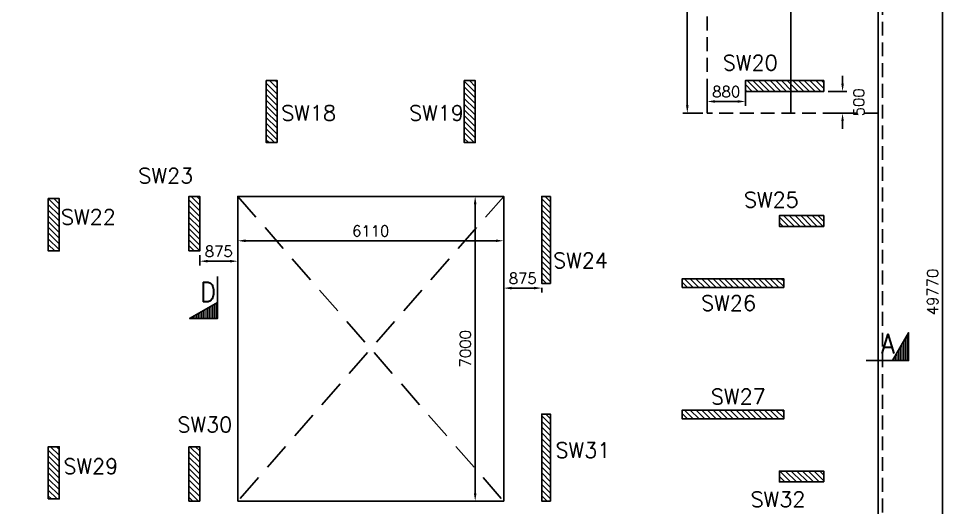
# Model space of a CAD drawing. Extents: x 493682 to 1244665, y -124941 to -2846.
# Drawn here: x 591254 to 612666, y -36147 to -24920 of the extents above; entities that cross this region are included whole.
import ezdxf

# ---------------------------------------------------------------- set-up
doc = ezdxf.new("R2010")
doc.units = 0
doc.header["$MEASUREMENT"] = 0
doc.header["$PDMODE"] = 34
doc.header["$PDSIZE"] = 50
doc.linetypes.add('HIDDEN', pattern=[9.525, 6.35, -3.175])
for name, color, linetype in [('001 TOP VERTICAL STEEL', 183, 'Continuous'), ('001 Y.DIR', 92, 'Continuous'), ('04 FOOTING', 2, 'Continuous'), ('16 SECT-MKD', 1, 'Continuous'), ('16 SECT-NO', 1, 'Continuous'), ('18 COL. TEXT', 1, 'Continuous'), ('19 COLUMN', 1, 'Continuous'), ('22222', 63, 'Continuous'), ('25 hatch', 8, 'Continuous'), ('26 HT (PCC)', 8, 'Continuous')]:
    doc.layers.add(name, color=color, linetype=linetype)
doc.styles.add('ROMAND', font='simplex.shx', dxfattribs={"width": 0.85})
doc.styles.add('ROMANS', font='simplex.shx')
doc.dimstyles.get("Standard").update_dxf_attribs({"dimscale": 100, "dimtxt": 2.5, "dimasz": 1.8, "dimexe": 1, "dimexo": 1, "dimgap": 1, "dimtad": 1, "dimdec": 0, "dimzin": 0, "dimdsep": 46, "dimtxsty": 'ROMANS', "dimcen": 0, "dimclrd": 5, "dimclre": 5, "dimclrt": 4, "dimadec": 0, "dimazin": 0, "dimtfac": 1, "dimtdec": 4, "dimtofl": 0, "dimtmove": 2, "dimatfit": 3, "dimfxl": 1, "dimtolj": 1, "dimtzin": 0, "dimlwe": -1, "dimarcsym": 0})
pattern_1 = [(90, (530406.362, -65314.49), (19.2, 4e-15), [0, -19.2])]
pattern_2 = [(180, (628361.36, 49488.874), (-5e-15, -19.2), [0, -19.2])]
pattern_3 = [(315, (-18882.915, -74416.34), (65.63609, 65.63609), [])]
pattern_4 = [(315, (-18932.915, -74416.34), (65.63609, 65.63609), [])]

# ---------------------------------------------------------------- blocks, each defined once
blk = doc.blocks.new('zw$DB44')
at = {"layer": '25 hatch', "linetype": 'Continuous', "ltscale": 5}
h = blk.add_hatch(dxfattribs=at)
h.set_pattern_fill('ANSI31', color=256, scale=29.235733, angle=270, style=0)
h.set_pattern_definition(pattern_3)
h.paths.add_polyline_path([(5060, -19705), (4810, -19705), (4810, -18280), (5060, -18280)])
h = blk.add_hatch(dxfattribs=at)
h.set_pattern_fill('ANSI31', color=256, scale=29.235733, angle=270, style=0)
h.set_pattern_definition(pattern_3)
h.paths.add_polyline_path([(9360, -18280), (9610, -18280), (9610, -19705), (9360, -19705)])
h = blk.add_hatch(dxfattribs=at)
h.set_pattern_fill('ANSI31', color=256, scale=29.235733, angle=270, style=0)
h.set_pattern_definition([(315, (-18882.915, -74466.34), (65.63609, 65.63609), [])])
h.paths.add_polyline_path([(17620, -18530), (15820, -18530), (15820, -18280), (17620, -18280)])
h = blk.add_hatch(dxfattribs=at)
h.set_pattern_fill('ANSI31', color=256, scale=29.235733, angle=270, style=0)
h.set_pattern_definition([(315, (-18882.915, -74416.34), (65.63609, 65.63609), [])])
h.paths.add_polyline_path([(3030, -22190), (3280, -22190), (3280, -20940), (3030, -20940)])
h = blk.add_hatch(dxfattribs=at)
h.set_pattern_fill('ANSI31', color=256, scale=29.235733, angle=270, style=0)
h.set_pattern_definition(pattern_3)
h.paths.add_polyline_path([(11340, -20940), (11140, -20940), (11140, -22940), (11340, -22940)])
h = blk.add_hatch(dxfattribs=at)
h.set_pattern_fill('ANSI31', color=256, scale=29.235733, angle=270, style=0)
h.set_pattern_definition(pattern_4)
h.paths.add_polyline_path([(-200, -20990), (50, -20990), (50, -22190), (-200, -22190)])
h = blk.add_hatch(dxfattribs=at)
h.set_pattern_fill('ANSI31', color=256, scale=29.235733, angle=270, style=0)
h.set_pattern_definition([(315, (-18882.915, -74366.34), (65.63609, 65.63609), [])])
h.paths.add_polyline_path([(17620, -21630), (16600, -21630), (16600, -21380), (17620, -21380)])
h = blk.add_hatch(dxfattribs=at)
h.set_pattern_fill('ANSI31', color=256, scale=29.235733, angle=270, style=0)
h.set_pattern_definition(pattern_3)
h.paths.add_polyline_path([(16700, -23030), (14370, -23030), (14370, -22830), (16700, -22830)])
h = blk.add_hatch(dxfattribs=at)
h.set_pattern_fill('ANSI31', color=256, scale=29.235733, angle=270, style=0)
h.set_pattern_definition(pattern_3)
h.paths.add_polyline_path([(16700, -25850), (14370, -25850), (14370, -26050), (16700, -26050)])
h = blk.add_hatch(dxfattribs=at)
h.set_pattern_fill('ANSI31', color=256, scale=29.235733, angle=270, style=0)
h.set_pattern_definition(pattern_3)
h.paths.add_polyline_path([(11340, -27940), (11140, -27940), (11140, -25940), (11340, -25940)])
h = blk.add_hatch(dxfattribs=at)
h.set_pattern_fill('ANSI31', color=256, scale=29.235733, angle=270, style=0)
h.set_pattern_definition(pattern_4)
h.paths.add_polyline_path([(-200, -27890), (50, -27890), (50, -26690), (-200, -26690)])
h = blk.add_hatch(dxfattribs=at)
h.set_pattern_fill('ANSI31', color=256, scale=29.235733, angle=270, style=0)
h.set_pattern_definition([(315, (-18882.915, -74416.34), (65.6361, 65.6361), [])])
h.paths.add_polyline_path([(3030, -26690), (3280, -26690), (3280, -27940), (3030, -27940)])
h = blk.add_hatch(dxfattribs=at)
h.set_pattern_fill('ANSI31', color=256, scale=29.235733, angle=270, style=0)
h.set_pattern_definition(pattern_3)
h.paths.add_polyline_path([(17620, -27500), (16600, -27500), (16600, -27250), (17620, -27250)])
at = {"layer": '19 COLUMN'}
for points in [[(5060, -19705), (4810, -19705), (4810, -18280), (5060, -18280)], [(9360, -18280), (9610, -18280), (9610, -19705), (9360, -19705)], [(17620, -18530), (15820, -18530), (15820, -18280), (17620, -18280)], [(3030, -22190), (3280, -22190), (3280, -20940), (3030, -20940)], [(11340, -20940), (11140, -20940), (11140, -22940), (11340, -22940)], [(-200, -20990), (50, -20990), (50, -22190), (-200, -22190)], [(17620, -21630), (16600, -21630), (16600, -21380), (17620, -21380)], [(16700, -23030), (14370, -23030), (14370, -22830), (16700, -22830)], [(16700, -25850), (14370, -25850), (14370, -26050), (16700, -26050)], [(11340, -27940), (11140, -27940), (11140, -25940), (11340, -25940)], [(-200, -27890), (50, -27890), (50, -26690), (-200, -26690)], [(3030, -26690), (3280, -26690), (3280, -27940), (3030, -27940)], [(17620, -27500), (16600, -27500), (16600, -27250), (17620, -27250)]]:
    blk.add_lwpolyline(points, close=True, dxfattribs=at)
blk = doc.blocks.new('*D67')
at = {"color": 5, "transparency": 16777216}
for p, q in [((606976, -18594), (606521, -18594)), ((606976, -27094), (606521, -27094))]:
    blk.add_line(p, q, dxfattribs=at)
at = {"color": 5, "lineweight": -2, "transparency": 16777216}
blk.add_line((606621, -26914), (606621, -18774), dxfattribs=at)
at = {"color": 5, "transparency": 16777216}
for points in [[(606651, -18774), (606591, -18774), (606621, -18594)], [(606591, -26914), (606651, -26914), (606621, -27094)]]:
    blk.add_solid(points, dxfattribs=at)
at = {"layer": 'DEFPOINTS', "color": 0, "transparency": 16777216}
for p in [(606621, -18594), (607076, -18594), (607076, -27094)]:
    blk.add_point(p, dxfattribs=at)
at = {"color": 4, "transparency": 16777216, "insert": (606396, -22844), "char_height": 250, "attachment_point": 5, "rotation": 90, "style": 'ROMANS'}
blk.add_mtext('\\A1;8500', dxfattribs=at)
blk = doc.blocks.new('*D162')
at = {"layer": '22222', "color": 5, "transparency": 16777216}
for p, q in [((614107, -6314), (612385, -6314)), ((614107, -56084), (612385, -56084))]:
    blk.add_line(p, q, dxfattribs=at)
at = {"layer": '22222', "color": 5, "lineweight": -2, "transparency": 16777216}
blk.add_line((612485, -6494), (612485, -55904), dxfattribs=at)
at = {"layer": '22222', "color": 5, "transparency": 16777216}
for points in [[(612515, -6494), (612455, -6494), (612485, -6314)], [(612455, -55904), (612515, -55904), (612485, -56084)]]:
    blk.add_solid(points, dxfattribs=at)
at = {"layer": 'DEFPOINTS', "color": 0, "transparency": 16777216}
for p in [(614207, -6314), (612485, -56084), (614207, -56084)]:
    blk.add_point(p, dxfattribs=at)
at = {"layer": '22222', "color": 4, "transparency": 16777216, "insert": (612260, -31199), "char_height": 250, "attachment_point": 5, "rotation": 90, "style": 'ROMANS'}
blk.add_mtext('\\A1;49770', dxfattribs=at)
blk = doc.blocks.new('*D249')
at = {"color": 5, "lineweight": -2, "transparency": 16777216}
for p, q in [((610189, -26414), (610189, -26234)), ((610189, -27274), (610189, -27454))]:
    blk.add_line(p, q, dxfattribs=at)
at = {"color": 5, "transparency": 16777216}
for p, q in [((609856, -26594), (610289, -26594)), ((609856, -27094), (610289, -27094))]:
    blk.add_line(p, q, dxfattribs=at)
for points in [[(610159, -26414), (610219, -26414), (610189, -26594)], [(610219, -27274), (610159, -27274), (610189, -27094)]]:
    blk.add_solid(points, dxfattribs=at)
at = {"layer": 'DEFPOINTS', "color": 0, "transparency": 16777216}
for p in [(609756, -26594), (609756, -27094), (610189, -27094)]:
    blk.add_point(p, dxfattribs=at)
at = {"color": 4, "transparency": 16777216, "insert": (610564, -26844), "char_height": 250, "attachment_point": 5, "rotation": 90, "style": 'ROMANS'}
blk.add_mtext('\\A1;500', dxfattribs=at)
blk = doc.blocks.new('*D273')
at = {"color": 5, "transparency": 16777216}
for p, q in [((596291, -29104), (596291, -30123)), ((602401, -29104), (602401, -30123))]:
    blk.add_line(p, q, dxfattribs=at)
at = {"color": 5, "lineweight": -2, "transparency": 16777216}
blk.add_line((602221, -30023), (596471, -30023), dxfattribs=at)
at = {"color": 5, "transparency": 16777216}
for points in [[(596471, -29993), (596471, -30053), (596291, -30023)], [(602221, -30053), (602221, -29993), (602401, -30023)]]:
    blk.add_solid(points, dxfattribs=at)
at = {"layer": 'DEFPOINTS', "color": 0, "transparency": 16777216}
for p in [(596291, -29004), (602401, -29004), (596291, -30023)]:
    blk.add_point(p, dxfattribs=at)
at = {"color": 4, "transparency": 16777216, "insert": (599346, -29798), "char_height": 250, "attachment_point": 5, "style": 'ROMANS'}
blk.add_mtext('\\A1;6110', dxfattribs=at)
blk = doc.blocks.new('*D274')
at = {"color": 5, "transparency": 16777216}
for p, q in [((602301, -29004), (601646, -29004)), ((602301, -36004), (601646, -36004))]:
    blk.add_line(p, q, dxfattribs=at)
at = {"color": 5, "lineweight": -2, "transparency": 16777216}
blk.add_line((601746, -29184), (601746, -35824), dxfattribs=at)
at = {"color": 5, "transparency": 16777216}
for points in [[(601776, -29184), (601716, -29184), (601746, -29004)], [(601716, -35824), (601776, -35824), (601746, -36004)]]:
    blk.add_solid(points, dxfattribs=at)
at = {"layer": 'DEFPOINTS', "color": 0, "transparency": 16777216}
for p in [(602401, -29004), (601746, -36004), (602401, -36004)]:
    blk.add_point(p, dxfattribs=at)
at = {"color": 4, "transparency": 16777216, "insert": (601521, -32504), "char_height": 250, "attachment_point": 5, "rotation": 90, "style": 'ROMANS'}
blk.add_mtext('\\A1;7000', dxfattribs=at)
blk = doc.blocks.new('*D275')
at = {"color": 5, "transparency": 16777216}
for p, q in [((602401, -31104), (602401, -31210)), ((603276, -31104), (603276, -31210))]:
    blk.add_line(p, q, dxfattribs=at)
at = {"color": 5, "lineweight": -2, "transparency": 16777216}
blk.add_line((603096, -31110), (602581, -31110), dxfattribs=at)
at = {"color": 5, "transparency": 16777216}
for points in [[(602581, -31080), (602581, -31140), (602401, -31110)], [(603096, -31140), (603096, -31080), (603276, -31110)]]:
    blk.add_solid(points, dxfattribs=at)
at = {"layer": 'DEFPOINTS', "color": 0, "transparency": 16777216}
for p in [(602401, -31004), (603276, -31004), (602401, -31110)]:
    blk.add_point(p, dxfattribs=at)
at = {"color": 4, "transparency": 16777216, "insert": (602839, -30885), "char_height": 250, "attachment_point": 5, "style": 'ROMANS'}
blk.add_mtext('\\A1;875', dxfattribs=at)
blk = doc.blocks.new('*D276')
at = {"color": 5, "transparency": 16777216}
for p, q in [((595416, -30354), (595416, -30592)), ((596291, -30354), (596291, -30592))]:
    blk.add_line(p, q, dxfattribs=at)
at = {"color": 5, "lineweight": -2, "transparency": 16777216}
blk.add_line((595596, -30492), (596111, -30492), dxfattribs=at)
at = {"color": 5, "transparency": 16777216}
for points in [[(595596, -30462), (595596, -30522), (595416, -30492)], [(596111, -30522), (596111, -30462), (596291, -30492)]]:
    blk.add_solid(points, dxfattribs=at)
at = {"layer": 'DEFPOINTS', "color": 0, "transparency": 16777216}
for p in [(595416, -30254), (596291, -30254), (596291, -30492)]:
    blk.add_point(p, dxfattribs=at)
at = {"color": 4, "transparency": 16777216, "insert": (595854, -30267), "char_height": 250, "attachment_point": 5, "style": 'ROMANS'}
blk.add_mtext('\\A1;875', dxfattribs=at)
blk = doc.blocks.new('*D304')
at = {"color": 5, "transparency": 16777216}
for p, q in [((607076, -26444), (607076, -26923)), ((607956, -26444), (607956, -26923))]:
    blk.add_line(p, q, dxfattribs=at)
at = {"color": 5, "lineweight": -2, "transparency": 16777216}
blk.add_line((607776, -26823), (607256, -26823), dxfattribs=at)
at = {"color": 5, "transparency": 16777216}
for points in [[(607256, -26793), (607256, -26853), (607076, -26823)], [(607776, -26853), (607776, -26793), (607956, -26823)]]:
    blk.add_solid(points, dxfattribs=at)
at = {"layer": 'DEFPOINTS', "color": 0, "transparency": 16777216}
for p in [(607076, -26344), (607956, -26344), (607076, -26823)]:
    blk.add_point(p, dxfattribs=at)
at = {"color": 4, "transparency": 16777216, "insert": (607516, -26598), "char_height": 250, "attachment_point": 5, "style": 'ROMANS'}
blk.add_mtext('\\A1;880', dxfattribs=at)

msp = doc.modelspace()

# ---------------------------------------------------------------- hatches: boundary and pattern name
at = {"layer": '16 SECT-MKD'}
h = msp.add_hatch(dxfattribs=at)
h.set_pattern_fill('SQDOTS', color=1, scale=19.2, angle=180, style=0)
h.set_pattern_definition(pattern_2)
h.paths.add_polyline_path([(595823.3, -31809.9), (595823.3, -31440.1), (595182.7, -31809.9)])
h = msp.add_hatch(dxfattribs=at)
h.set_pattern_fill('SQDOTS', color=1, scale=19.2, angle=180, style=0)
h.set_pattern_definition(pattern_2)
h.paths.add_polyline_path([(595823.3, -31809.9), (595823.3, -31440.1), (595182.7, -31809.9)])
h = msp.add_hatch(dxfattribs=at)
h.set_pattern_fill('SQDOTS', color=1, scale=19.2, angle=90, style=0)
h.set_pattern_definition(pattern_1)
h.paths.add_polyline_path([(611705.2, -32776.4), (611335.3, -32776.4), (611705.2, -32135.8)])
h = msp.add_hatch(dxfattribs=at)
h.set_pattern_fill('SQDOTS', color=1, scale=19.2, angle=90, style=0)
h.set_pattern_definition(pattern_1)
h.paths.add_polyline_path([(611705.2, -32776.4), (611335.3, -32776.4), (611705.2, -32135.8)])

# ---------------------------------------------------------------- linework, layer by layer
at = {"layer": '001 TOP VERTICAL STEEL', "color": 183, "linetype": 'HIDDEN', "ltscale": 50, "elevation": 0}
msp.add_lwpolyline([(607076.1, -18594), (611006.4, -18594), (611006.4, -27094), (607076.1, -27094)], close=True, dxfattribs=at)
at = {"layer": '001 Y.DIR'}
msp.add_line((609003.7, -18594, 0), (609003.7, -27094, 0), dxfattribs=at)
at = {"layer": '04 FOOTING', "linetype": 'Continuous', "ltscale": 1500, "elevation": 0}
for points in [[(587686.2, -56084.2), (587862.2, -56183.8), (588119.1, -56320.9), (588719.9, -56605.6), (589246.9, -56825.5), (589932.4, -57084.3), (590699.3, -57274.4), (591549.6, -57426.5), (592144.3, -57505.6), (592672.7, -57559.5), (593086.6, -57594), (597241.2, -57594), (597240.8, -53644), (601451, -53644), (601451, -57594), (611006.4, -57594), (611006.4, -6314), (602406, -6314), (602406, -11364), (596286.2, -11364), (596286.2, -6314), (587686.2, -6314)], [(596291.1, -36004.2), (602400.9, -36004.2), (602401, -29004.2), (596291.2, -29004.2)]]:
    msp.add_lwpolyline(points, close=True, dxfattribs=at)
at = {"layer": '16 SECT-MKD', "color": 1}
for points in [[(595823.3, -30839.9), (595823.3, -31809.9), (595182.7, -31809.9), (595823.3, -31440.1)], [(610735.2, -32776.4), (611705.2, -32776.4), (611705.2, -32135.8), (611335.3, -32776.4)]]:
    msp.add_lwpolyline(points, dxfattribs=at)
at = {"layer": '16 SECT-MKD', "color": 1, "elevation": 280511.7}
for points in [[(595823.3, -31050.7), (595823.3, -31809.9), (595182.7, -31809.9), (595823.3, -31440.1)], [(610945.9, -32776.4), (611705.2, -32776.4), (611705.2, -32135.8), (611335.3, -32776.4)]]:
    msp.add_lwpolyline(points, dxfattribs=at)
at = {"layer": '26 HT (PCC)', "color": 8, "linetype": 'HIDDEN', "ltscale": 100}
for p, q in [((602401, -29004.2, 0), (596291.1, -36004.2, 0)), ((596291.2, -29004.2, 0), (602400.9, -36004.2, 0))]:
    msp.add_line(p, q, dxfattribs=at)
at = {"layer": '26 HT (PCC)', "linetype": 'HIDDEN', "ltscale": 50, "elevation": 0}
msp.add_lwpolyline([(587586.2, -56142.6), (587814.1, -56271.4), (588074.2, -56410.2), (588679.2, -56696.9), (589210, -56918.4), (589902.6, -57180), (590678.5, -57372.3), (591534.2, -57525.3), (592132.6, -57604.9), (592663.5, -57659.1), (593082.4, -57694), (597341.2, -57694), (597340.8, -53744), (601351, -53744), (601351, -57694), (611106.4, -57694), (611106.4, -6214), (602306, -6214), (602306, -11264), (596386.2, -11264), (596386.2, -6214), (587586.2, -6214)], close=True, dxfattribs=at)

# ---------------------------------------------------------------- block references
at = {"color": 1, "linetype": 'Continuous', "lineweight": 158}
msp.add_blockref('zw$DB44', (592136.1, -8064, 0), dxfattribs=at)

# ---------------------------------------------------------------- texts
at = {"layer": '16 SECT-NO', "color": 1, "style": 'ROMAND', "width": 0.9}
for s, p in [('D', (595421.9, -31422)), ('A', (611073.9, -32614.1, 46178892832))]:
    msp.add_text(s, height=450, dxfattribs=at).set_placement(p)
at = {"layer": '18 COL. TEXT', "style": 'ROMANS'}
for s, p in [('SW20', (607437.3, -26108, 0)), ('SW18', (597289.2, -27263.6, 0)), ('SW19', (600227.2, -27263.6, 0)), ('SW23', (594006, -28703.2, 0)), ('SW25', (607922.3, -29255.9, 0)), ('SW22', (592226.9, -29651.3, 0)), ('SW24', (603536.4, -30648.5, 0)), ('SW26', (606939.3, -31629.1, 0)), ('SW27', (607162.7, -33776.6, 0)), ('SW30', (594903.4, -34420.4, 0)), ('SW31', (603592.3, -35007.2, 0)), ('SW29', (592283.5, -35377.7, 0)), ('SW32', (608075.1, -36137, 0))]:
    msp.add_text(s, height=350, dxfattribs=at).set_placement(p)

# ---------------------------------------------------------------- dimensions: what is measured, and where the dimension line sits
at = {"color": 1}
dim = msp.add_aligned_dim(p1=(607076.1, -27094, 0), p2=(607076.1, -18594, 0), distance=455.3, dimstyle='Standard', override={"dimtdec": 0}, dxfattribs=at)
dim.commit()
dim.dimension.update_dxf_attribs({"geometry": '*D67', "text_midpoint": (606395.8, -22844)})
at = {"color": 63}
for base, p1, p2, picture, middle in [((610188.5, -27094), (609756.1, -26594, 0), (609756.1, -27094, 0), '*D249', (610563.5, -26844)), ((601746.3, -36004.2, 0), (602401, -29004.2, 0), (602400.9, -36004.2, 0), '*D274', (601521.3, -32504.2, 0))]:
    dim = msp.add_linear_dim(base=base, p1=p1, p2=p2, angle=90, dimstyle='Standard', override={"dimtdec": 0}, dxfattribs=at)
    dim.commit()
    dim.dimension.update_dxf_attribs({"geometry": picture, "text_midpoint": middle})
for base, p1, p2, picture, middle in [((607076.1, -26822.6), (607956.1, -26344, 0), (607076.1, -26344, 0), '*D304', (607516.1, -26597.6)), ((596291.2, -30023.1, 0), (602401, -29004.2, 0), (596291.2, -29004.2, 0), '*D273', (599346.1, -29798.1, 0)), ((596291.2, -30491.8, 0), (595416.1, -30254, 0), (596291.2, -30254, 0), '*D276', (595853.6, -30266.8, 0)), ((602401, -31109.7, 0), (603276.1, -31004, 0), (602401, -31004, 0), '*D275', (602838.5, -30884.7, 0))]:
    dim = msp.add_linear_dim(base=base, p1=p1, p2=p2, dimstyle='Standard', override={"dimtdec": 0}, dxfattribs=at)
    dim.commit()
    dim.dimension.update_dxf_attribs({"geometry": picture, "text_midpoint": middle})
at = {"layer": '22222', "color": 63}
dim = msp.add_linear_dim(base=(612485, -56084.2), p1=(614207.1, -6314), p2=(614207.1, -56084.2), angle=90, dimstyle='Standard', override={"dimtdec": 0}, dxfattribs=at)
dim.commit()
dim.dimension.update_dxf_attribs({"geometry": '*D162', "text_midpoint": (612260, -31199.1)})

doc.saveas('drawing.dxf')
